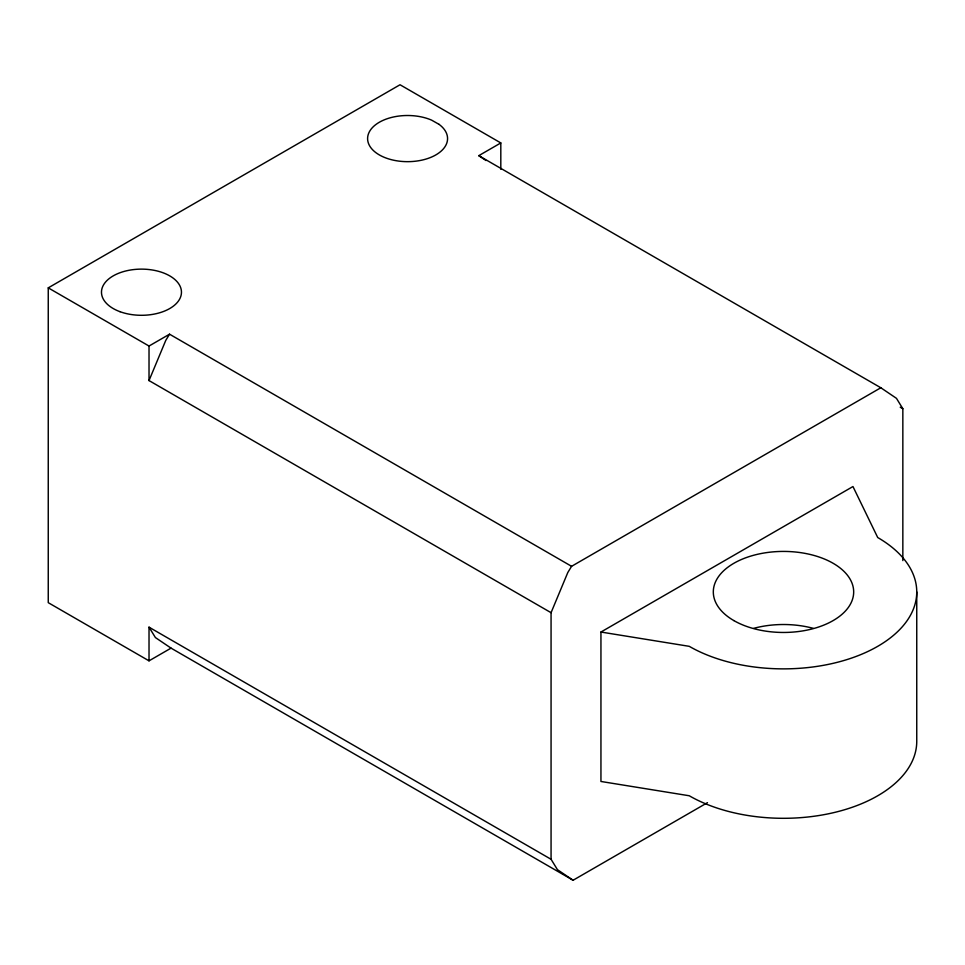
<?xml version="1.0" encoding="UTF-8"?>
<svg xmlns="http://www.w3.org/2000/svg" width="965" height="965" viewBox="0 0 965 965"><rect width="100%" height="100%" fill="white"/><g stroke="black" fill="none" stroke-linecap="round" stroke-linejoin="round"><path stroke-width="1.45" d="M707.478 802.651L573.089 880.249L557.444 869.67L551.063 859.284L551.063 612.691L149.02 380.572L165.775 340.368L169.538 334.192L571.582 566.31L880.828 387.761L896.461 398.34L902.842 408.726L902.842 560.593M551.063 612.691L567.818 572.486L571.582 566.31M573.089 880.249L171.046 648.13L149.02 660.844L48.25 602.667L48.25 287.859L400.029 84.751L500.811 142.941L500.811 169.297M48.25 287.859L149.02 346.037L169.538 334.192M485.998 160.528L478.785 155.654L500.811 142.941M600.942 632.039L852.964 486.541L877.716 537.529A133.254 76.935 0 0 1 877.716 646.333A133.254 76.935 0 0 1 689.263 646.333L600.942 632.039L600.942 781.469L689.263 795.763A133.254 76.935 0 0 0 834.484 812.446A133.254 76.935 0 0 0 916.75 741.361L916.75 591.931M478.785 155.654L880.828 387.761M900.236 407.23L902.842 408.726M149.02 660.844L149.02 627.166L551.063 859.284M171.046 648.13L155.401 637.551L149.02 627.166M149.02 346.037L149.02 380.572M753.822 628.312A70.18 40.518 0 0 1 813.169 628.312M439.063 124.364L431.62 120.142A39.975 23.076 0 0 0 368.473 133.797A39.975 23.076 0 0 0 416.591 161.071A39.975 23.076 0 0 0 439.063 124.364M733.87 620.591A70.18 40.518 0 0 0 851.287 602.425A70.18 40.518 0 0 0 765.329 552.8A70.18 40.518 0 0 0 733.87 620.591M120.034 311.695A39.975 23.076 0 0 0 181.42 293.191A39.975 23.076 0 0 0 122.989 271.744A39.975 23.076 0 0 0 120.034 311.695"/></g></svg>
